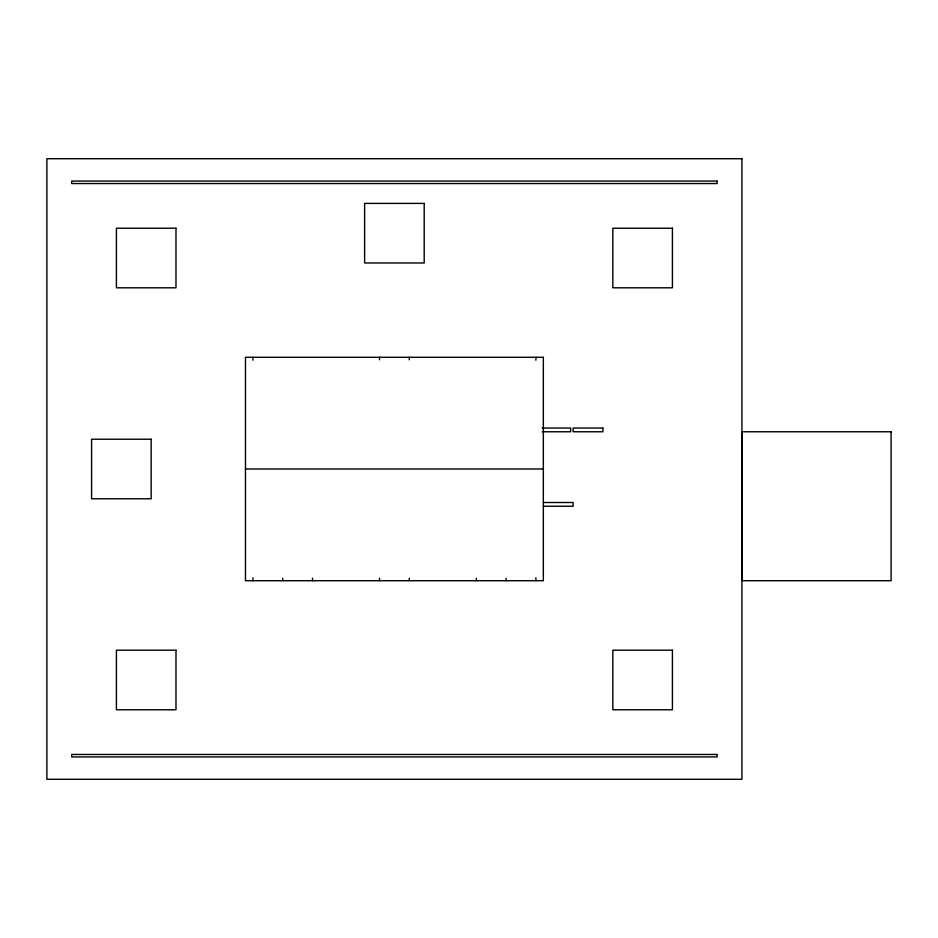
<?xml version="1.0" encoding="UTF-8"?>
<svg xmlns="http://www.w3.org/2000/svg" width="938" height="938" viewBox="0 0 938 938"><rect width="100%" height="100%" fill="white"/><g stroke="black" fill="none" stroke-linecap="round" stroke-linejoin="round"><path stroke-width="1.41" d="M542.281 428.045L570.644 428.045L570.644 431.761L542.281 431.761M245.475 469L543.337 469M543.337 502.51L573.13 502.51L573.13 506.239L543.337 506.239M535.891 357.296L535.891 360.215M535.891 577.785L535.891 580.704M506.11 578.218L506.11 580.704M476.328 578.218L476.328 580.704M409.308 357.296L409.308 359.782M409.308 578.218L409.308 580.704M379.515 357.296L379.515 359.782M379.515 578.218L379.515 580.704M312.495 578.218L312.495 580.704M282.713 578.218L282.713 580.704M252.92 357.296L252.92 360.215M252.92 577.785L252.92 580.704M741.923 158.721L46.9 158.721L46.9 779.279L741.923 779.279L741.923 158.721M717.101 181.069L71.722 181.069L71.722 183.543L717.101 183.543L717.101 181.069M424.199 203.405L364.624 203.405L364.624 262.98L424.199 262.98L424.199 203.405M175.981 228.227L116.406 228.227L116.406 287.802L175.981 287.802L175.981 228.227M672.417 228.227L612.842 228.227L612.842 287.802L672.417 287.802L672.417 228.227M543.337 357.296L245.475 357.296L245.475 580.704L543.337 580.704L543.337 357.296M602.911 428.045L573.13 428.045L573.13 431.761L602.911 431.761L602.911 428.045M891.1 431.761L742.169 431.761L742.169 580.704L891.1 580.704L891.1 431.761M151.159 439.219L91.584 439.219L91.584 498.781L151.159 498.781L151.159 439.219M175.981 650.198L116.406 650.198L116.406 709.773L175.981 709.773L175.981 650.198M672.417 650.198L612.842 650.198L612.842 709.773L672.417 709.773L672.417 650.198M717.101 754.457L71.722 754.457L71.722 756.931L717.101 756.931L717.101 754.457"/></g></svg>
